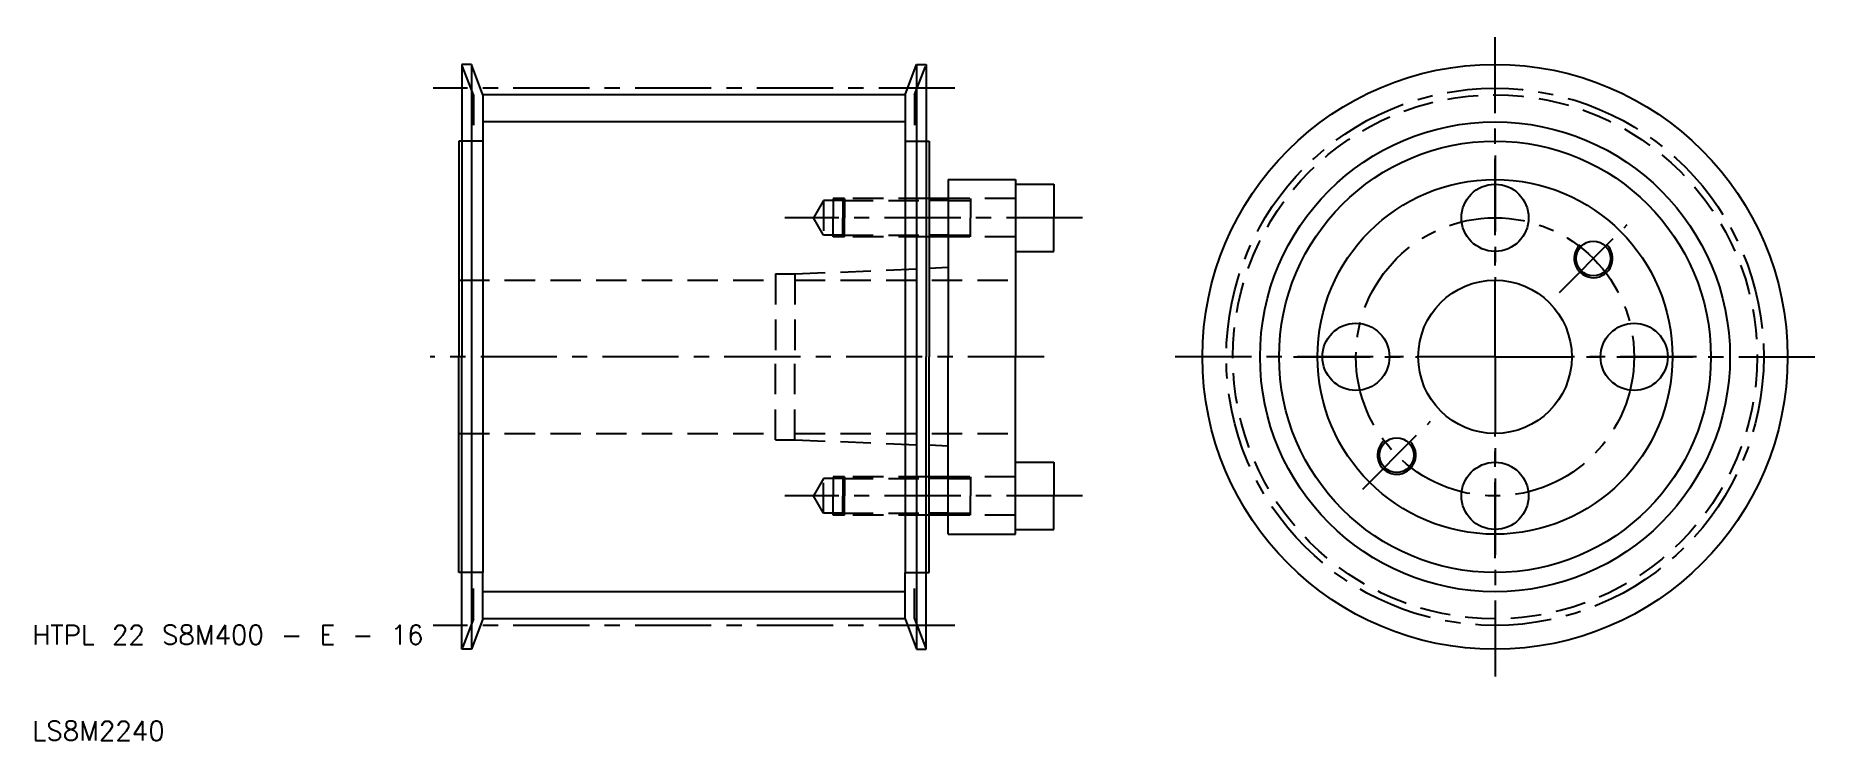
# Model space of a CAD drawing. Extents: x 3 to 188, y 10 to 83.
import ezdxf

# ---------------------------------------------------------------- set-up
doc = ezdxf.new("R2010")
doc.units = 0
doc.header["$LTSCALE"] = 0.25
doc.linetypes.add('CENTER', pattern=[50.8, 31.75, -6.35, 6.35, -6.35])
doc.linetypes.add('DASHED', pattern=[19.05, 12.7, -6.35])
doc.layers.get('0').update_dxf_attribs({"linetype": 'CONTINUOUS'})
doc.layers.add('CENTER', color=1, linetype='CENTER')
doc.styles.get("Standard").update_dxf_attribs({"font": 'txt.shx'})

msp = doc.modelspace()

# ---------------------------------------------------------------- linework, layer by layer
at = {"color": 3, "linetype": 'DASHED'}
for p, q in [((48.5, 77.325), (47.3, 80.5)), ((94.5, 77.325), (95.7, 80.5)), ((48.5, 77.325), (48.5, 72.5)), ((94.5, 77.325), (94.5, 72.5)), ((49.5, 72.5), (47.3, 72.5)), ((93.5, 72.5), (95.7, 72.5)), ((85, 66.3), (83.96077, 64.5)), ((87, 66.3), (85, 66.3)), ((85, 66.3), (85, 62.7)), ((87.2, 66.5), (86, 66.5)), ((86, 66.5), (86, 64.5)), ((87.2, 66.5), (87, 66.3)), ((87, 66.3), (96, 66.3)), ((87, 66.3), (87, 64.5)), ((96, 66.5), (87.2, 66.5)), ((87.2, 66.5), (87.2, 64.5)), ((105, 66.5), (98, 66.5)), ((98, 66.3), (100.333333, 66.3)), ((100.333333, 66.5), (100.333333, 64.5)), ((85, 62.7), (83.96077, 64.5)), ((86, 62.5), (86, 64.5)), ((87, 62.7), (87, 64.5)), ((87.2, 62.5), (87.2, 64.5)), ((100.333333, 62.5), (100.333333, 64.5)), ((87, 62.7), (85, 62.7)), ((87.2, 62.5), (86, 62.5)), ((87, 62.7), (96, 62.7)), ((87.2, 62.5), (87, 62.7)), ((96, 62.5), (87.2, 62.5)), ((98, 62.7), (100.333333, 62.7)), ((105, 62.5), (98, 62.5)), ((47, 58), (80, 58)), ((80, 58.65), (80, 50)), ((80, 58.65), (82, 58.65)), ((82, 58.65), (96, 59.21875)), ((82, 58.65), (82, 50)), ((82, 58), (105, 58)), ((80, 41.35), (80, 50)), ((82, 41.35), (82, 50)), ((47, 42), (80, 42)), ((80, 41.35), (82, 41.35)), ((82, 42), (105, 42)), ((82, 41.35), (96, 40.78125)), ((85, 37.3), (83.96077, 35.5)), ((87, 37.3), (85, 37.3)), ((85, 33.7), (85, 37.3)), ((87.2, 37.5), (86, 37.5)), ((86, 37.5), (86, 35.5)), ((87.2, 37.5), (87, 37.3)), ((87, 37.3), (96, 37.3)), ((87, 37.3), (87, 35.5)), ((96, 37.5), (87.2, 37.5)), ((87.2, 37.5), (87.2, 35.5)), ((105, 37.5), (98, 37.5)), ((98, 37.3), (100.333333, 37.3)), ((100.333333, 37.5), (100.333333, 35.5)), ((85, 33.7), (83.96077, 35.5)), ((86, 33.5), (86, 35.5)), ((87, 33.7), (87, 35.5)), ((87.2, 33.5), (87.2, 35.5)), ((100.333333, 33.5), (100.333333, 35.5)), ((87, 33.7), (85, 33.7)), ((87.2, 33.5), (86, 33.5)), ((87, 33.7), (96, 33.7)), ((87.2, 33.5), (87, 33.7)), ((96, 33.5), (87.2, 33.5)), ((98, 33.7), (100.333333, 33.7)), ((105, 33.5), (98, 33.5)), ((49.5, 27.5), (47.3, 27.5)), ((48.5, 22.675), (48.5, 27.5)), ((93.5, 27.5), (95.7, 27.5)), ((94.5, 22.675), (94.5, 27.5)), ((48.5, 22.675), (47.3, 19.5)), ((94.5, 22.675), (95.7, 19.5))]:
    msp.add_line(p, q, dxfattribs=at)
for p, q in [((47.3, 80.5), (47.3, 72.5)), ((48.3, 80.5), (47.3, 80.5)), ((48.3, 80.5), (48.3, 19.5)), ((49.5, 77.325), (48.3, 80.5)), ((93.5, 77.325), (94.7, 80.5)), ((94.7, 80.5), (94.7, 19.5)), ((94.7, 80.5), (95.7, 80.5)), ((95.7, 80.5), (95.7, 72.5)), ((93.5, 77.325), (49.5, 77.325)), ((49.5, 77.325), (49.5, 72.5)), ((93.5, 77.325), (93.5, 72.5)), ((47, 72.5), (47, 50)), ((47.3, 72.5), (47, 72.5)), ((47.3, 72.5), (47.3, 50)), ((49.5, 72.5), (49.5, 27.5)), ((93.5, 72.5), (93.5, 27.5)), ((95.7, 72.5), (95.7, 50)), ((95.7, 72.5), (96, 72.5)), ((96, 72.5), (96, 66.5)), ((98, 68.5), (98, 66.5)), ((98, 68.5), (105, 68.5)), ((105, 68.5), (105, 68)), ((105, 68), (105, 61)), ((105, 68), (109, 68)), ((109, 68), (109, 64.5)), ((96, 66.5), (96, 62.5)), ((98, 66.5), (96, 66.5)), ((98, 66.5), (98, 62.5)), ((109, 61), (109, 64.5)), ((96, 62.5), (96, 59.21875)), ((98, 62.5), (96, 62.5)), ((98, 62.5), (98, 59.3)), ((105, 61), (105, 50)), ((105, 61), (109, 61)), ((98, 59.3), (96, 59.21875)), ((96, 59.21875), (96, 50)), ((98, 59.3), (98, 50)), ((47, 27.5), (47, 50)), ((47.3, 27.5), (47.3, 50)), ((95.7, 27.5), (95.7, 50)), ((96, 40.78125), (96, 50)), ((98, 40.7), (98, 50)), ((105, 39), (105, 50)), ((96, 37.5), (96, 40.78125)), ((98, 40.7), (96, 40.78125)), ((98, 37.5), (98, 40.7)), ((105, 32), (105, 39)), ((105, 39), (109, 39)), ((109, 39), (109, 35.5)), ((98, 37.5), (96, 37.5)), ((96, 33.5), (96, 37.5)), ((98, 33.5), (98, 37.5)), ((109, 32), (109, 35.5)), ((96, 27.5), (96, 33.5)), ((98, 33.5), (96, 33.5)), ((98, 31.5), (98, 33.5)), ((105, 32), (109, 32)), ((105, 31.5), (105, 32)), ((98, 31.5), (105, 31.5)), ((47.3, 27.5), (47, 27.5)), ((47.3, 19.5), (47.3, 27.5)), ((49.5, 22.675), (49.5, 27.5)), ((93.5, 22.675), (93.5, 27.5)), ((95.7, 19.5), (95.7, 27.5)), ((95.7, 27.5), (96, 27.5)), ((49.5, 22.675), (48.3, 19.5)), ((93.5, 22.675), (49.5, 22.675)), ((93.5, 22.675), (94.7, 19.5)), ((48.3, 19.5), (47.3, 19.5)), ((94.7, 19.5), (95.7, 19.5))]:
    msp.add_line(p, q)
at = {"color": 3}
for p, q in [((93.5, 74.495), (49.5, 74.495)), ((98, 66.3), (96, 66.3)), ((98, 62.7), (96, 62.7)), ((98, 37.3), (96, 37.3)), ((98, 33.7), (96, 33.7)), ((93.5, 25.505), (49.5, 25.505))]:
    msp.add_line(p, q, dxfattribs=at)
for centre, radius in [((155, 50), 30.5), ((155, 50), 22.5), ((155, 50), 18.5), ((155, 50), 18.5), ((155, 64.5), 3.5), ((165.253048, 60.253048), 1.8), ((155, 50), 8), ((140.5, 50), 3.5), ((169.5, 50), 3.5), ((144.746952, 39.746952), 1.8), ((155, 35.5), 3.5)]:
    msp.add_circle(centre, radius)
at = {"color": 3, "linetype": 'DASHED'}
msp.add_circle((155, 50), 27.325, dxfattribs=at)
at = {"color": 3}
msp.add_circle((155, 50), 24.495, dxfattribs=at)
for centre in [(165.253048, 60.253048), (144.746952, 39.746952)]:
    msp.add_arc(centre, 2, 135, 47, dxfattribs=at)
at = {"layer": 'CENTER', "color": 1, "linetype": 'CENTER'}
for p, q in [((155, 50), (155, 83.5)), ((98.7, 78.01), (44.3, 78.01)), ((155, 71), (155, 58)), ((112, 64.5), (80.96077, 64.5)), ((161.717514, 56.717514), (168.788582, 63.788582)), ((108, 50), (44, 50)), ((155, 50), (121.5, 50)), ((134, 50), (147, 50)), ((155, 50), (188.5, 50)), ((155, 50), (155, 16.5)), ((176, 50), (163, 50)), ((141.211418, 36.211418), (148.282486, 43.282486)), ((155, 29), (155, 42)), ((112, 35.5), (80.96077, 35.5)), ((98.7, 21.99), (44.3, 21.99))]:
    msp.add_line(p, q, dxfattribs=at)
for radius in [28.01, 14.5]:
    msp.add_circle((155, 50), radius, dxfattribs=at)

# ---------------------------------------------------------------- texts
for s, p in [('HTPL 22 S8M400 - E - 16', (2.526452, 20)), ('LS8M2240', (2.526452, 10))]:
    msp.add_text(s, height=2).set_placement(p)

doc.saveas('drawing.dxf')
